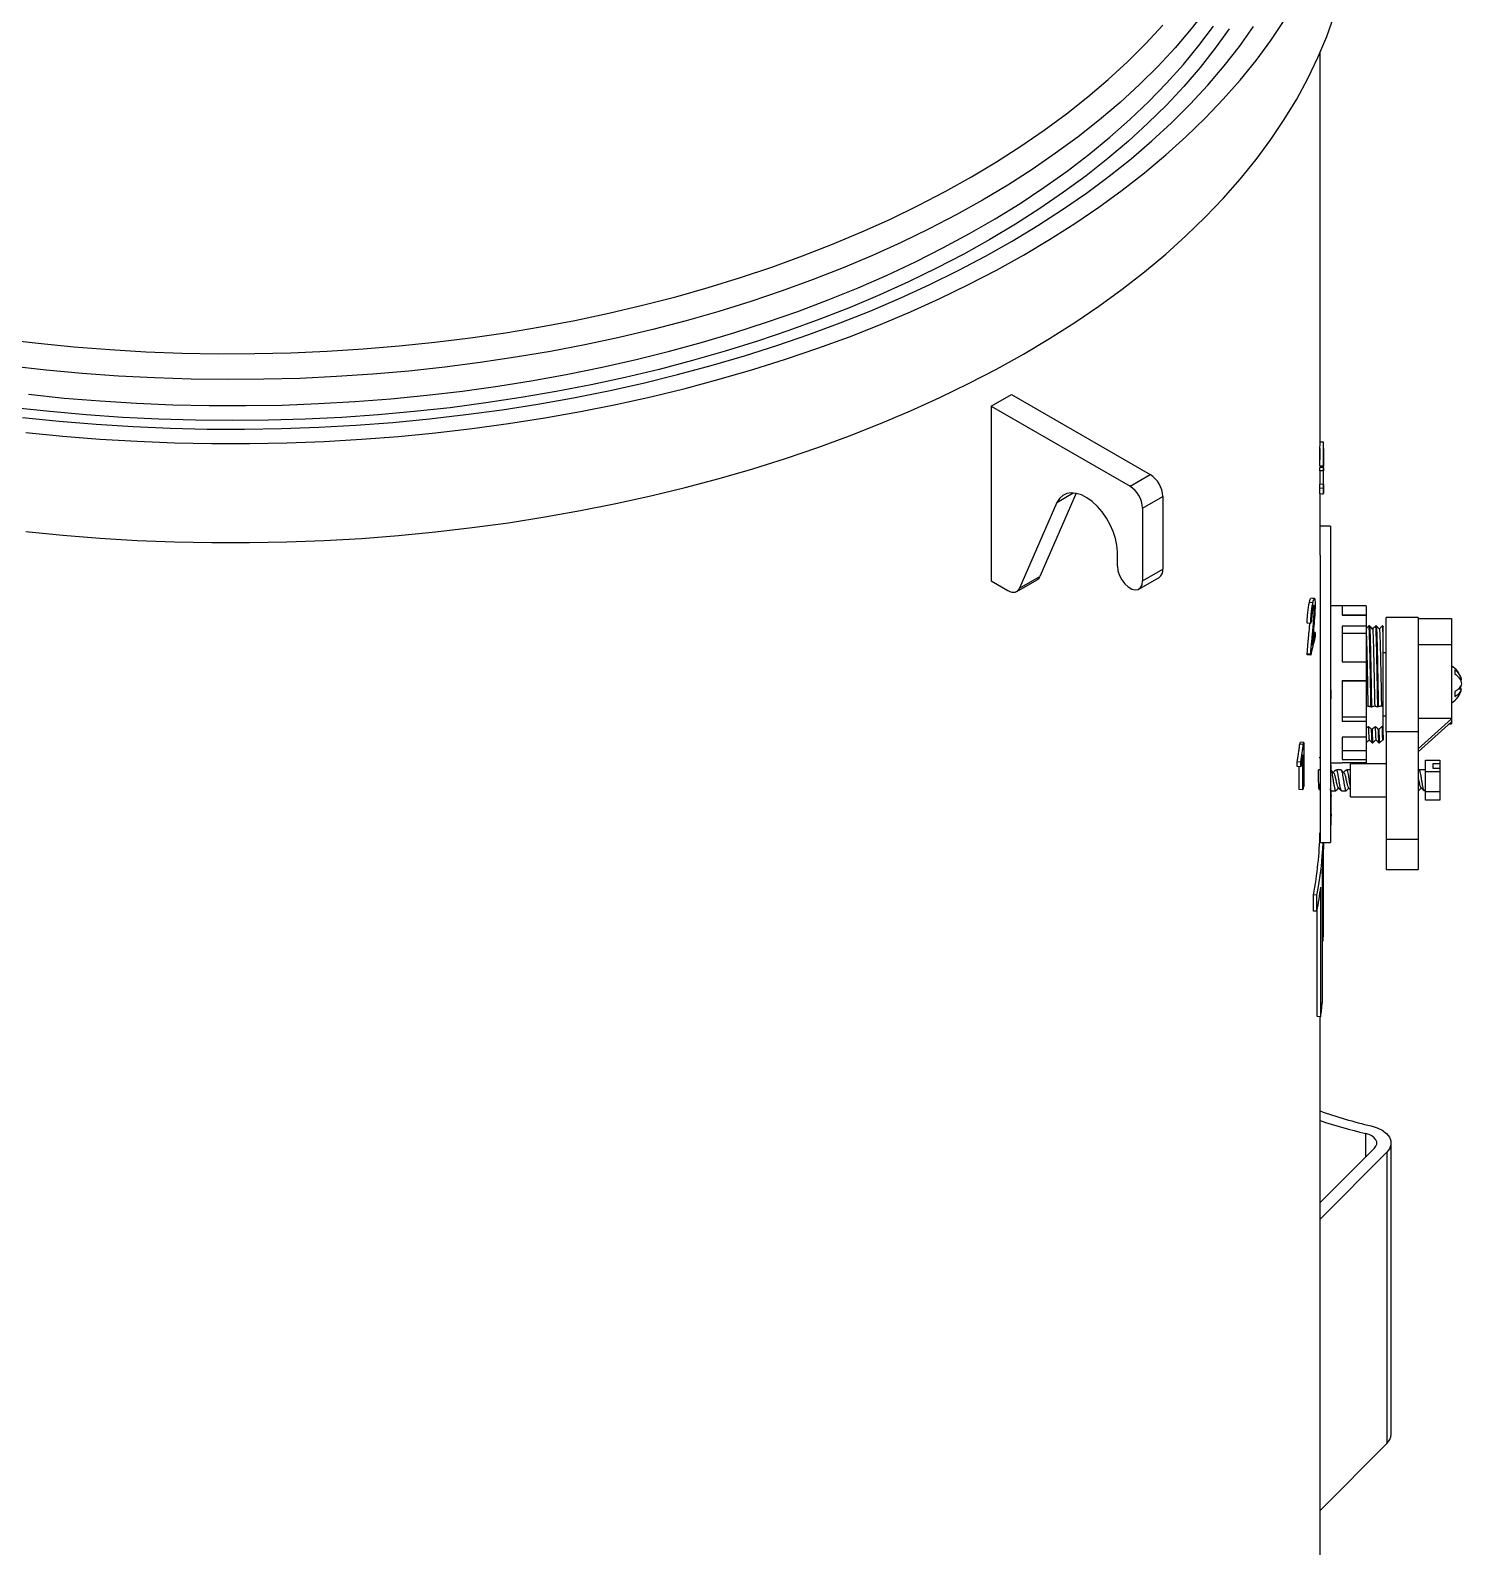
# Model space of a CAD drawing. Header units: millimetres. Extents: x 107291 to 113922, y -130611 to -125922.
# Drawn here: x 111775.5 to 112096.5, y -127871.6 to -127531.5 of the extents above; entities that cross this region are included whole.
import ezdxf

# ---------------------------------------------------------------- set-up
doc = ezdxf.new("R2010")
doc.units = ezdxf.units.MM
doc.header["$LTSCALE"] = 13
doc.layers.add('几何体', color=7, linetype='Continuous')

msp = doc.modelspace()

# ---------------------------------------------------------------- linework, layer by layer
at = {"layer": '几何体'}
for p, q in [((112064.74, -127624.12), (112064.74, -127536.59)), ((111991.01, -127615.79), (111995.54, -127613.18)), ((111995.54, -127613.18), (112026.65, -127631.14)), ((111991.01, -127615.79), (112022.13, -127633.75)), ((111991.01, -127615.79), (111991.01, -127654.98)), ((112064.74, -127627.87), (112064.74, -127625.28)), ((112065.54, -127625.28), (112065.54, -127624.12)), ((112065.5, -127629.28), (112064.7, -127629.27)), ((112064.73, -127630.27), (112064.73, -127629.52)), ((112065.53, -127629.53), (112064.73, -127629.52)), ((112065.53, -127630.27), (112064.73, -127630.27)), ((112064.74, -127632.64), (112064.74, -127630.27)), ((112065.52, -127628.72), (112065.5, -127629.28)), ((112065.53, -127630.27), (112065.53, -127629.53)), ((112065.54, -127629.64), (112065.54, -127627.87)), ((112022.13, -127633.75), (112026.65, -127631.14)), ((112064.69, -127634.22), (112064.72, -127633.32)), ((112065.52, -127633.33), (112064.72, -127633.32)), ((112065.49, -127634.23), (112065.52, -127633.33)), ((112065.54, -127633.88), (112065.54, -127632.64)), ((112005.74, -127637.37), (111997.38, -127656.61)), ((112010.02, -127635.33), (112001.91, -127654)), ((112005.74, -127637.37), (112009.41, -127635.25)), ((112024.96, -127638.65), (112029.48, -127636.04)), ((112029.48, -127636.04), (112029.48, -127652.37)), ((112065.49, -127634.23), (112064.69, -127634.22)), ((112064.74, -127649.23), (112064.74, -127635.42)), ((112024.96, -127638.65), (112024.96, -127654.98)), ((112067.06, -127642.73), (112064.74, -127642.73)), ((112067.06, -127642.73), (112067.06, -127698.66)), ((112019.3, -127651.71), (112019.3, -127648.45)), ((112064.74, -127649.23), (112064.74, -127698.66)), ((111997.38, -127656.61), (112001.91, -127654)), ((112024.13, -127656.81), (112028.65, -127654.2)), ((112024.96, -127654.98), (112029.48, -127652.37)), ((111991.01, -127654.98), (111994.76, -127657.14)), ((111996.76, -127657.34), (112001.28, -127654.73)), ((112063.15, -127659.91), (112062.35, -127659.84)), ((112069.7, -127660.59), (112067.06, -127660.59)), ((112069.7, -127660.59), (112069.7, -127662.68)), ((112075.06, -127660.61), (112069.7, -127660.61)), ((112075.06, -127660.61), (112075.06, -127662.67)), ((112062.63, -127664.5), (112061.84, -127664.43)), ((112062.83, -127663.91), (112062.63, -127664.5)), ((112075.06, -127662.67), (112069.7, -127662.67)), ((112069.7, -127662.68), (112075.06, -127662.68)), ((112075.06, -127662.67), (112075.06, -127662.68)), ((112075.06, -127662.68), (112075.06, -127665.14)), ((112086.77, -127663.19), (112079.57, -127663.19)), ((112079.57, -127688.81), (112079.57, -127663.19)), ((112086.77, -127663.19), (112086.77, -127688.81)), ((112086.77, -127663.41), (112094.21, -127663.41)), ((112094.21, -127663.41), (112094.21, -127669.31)), ((112063.66, -127666.57), (112063.24, -127666.54)), ((112063.66, -127666.57), (112063.66, -127667.61)), ((112075.06, -127665.14), (112069.7, -127665.14)), ((112069.7, -127665.14), (112069.7, -127673.11)), ((112069.7, -127666.68), (112075.06, -127666.68)), ((112075.06, -127665.14), (112075.06, -127666.68)), ((112075.06, -127666.68), (112075.06, -127673.11)), ((112075.82, -127665.07), (112075.71, -127665.07)), ((112077.34, -127665.07), (112077.23, -127665.07)), ((112078.86, -127665.07), (112078.75, -127665.07)), ((112078.86, -127665.08), (112078.9, -127665.28)), ((112078.9, -127667.61), (112078.9, -127665.28)), ((112061.88, -127671.6), (112061.88, -127671.37)), ((112062.67, -127671.44), (112061.88, -127671.37)), ((112079.57, -127671.11), (112078.9, -127671.11)), ((112094.21, -127669.31), (112086.77, -127669.31)), ((112094.21, -127669.31), (112094.21, -127685.87)), ((112062.67, -127671.67), (112061.88, -127671.6)), ((112062.67, -127671.67), (112062.67, -127671.44)), ((112069.7, -127673.11), (112075.06, -127673.11)), ((112075.06, -127673.11), (112075.06, -127677.31)), ((112067.22, -127677.42), (112067.06, -127677.42)), ((112067.06, -127677.63), (112067.22, -127677.63)), ((112069.7, -127677.31), (112075.06, -127677.31)), ((112069.7, -127677.31), (112069.7, -127686.52)), ((112069.7, -127677.41), (112075.06, -127677.41)), ((112075.06, -127677.31), (112075.06, -127677.41)), ((112075.06, -127677.41), (112075.06, -127685.53)), ((112095.01, -127674.97), (112095.01, -127675.84)), ((112096.14, -127677.18), (112096.51, -127677.18)), ((112067.06, -127679.29), (112067.22, -127679.29)), ((112067.06, -127679.38), (112067.22, -127679.38)), ((112067.06, -127681.4), (112067.22, -127681.4)), ((112067.22, -127681.4), (112067.22, -127679.38)), ((112095.01, -127679.75), (112095.01, -127680.89)), ((112095.72, -127679.2), (112096.51, -127679.2)), ((112096.14, -127679.2), (112096.51, -127678.32)), ((112076.29, -127683.23), (112076.18, -127683.23)), ((112077.81, -127683.23), (112077.7, -127683.23)), ((112078.9, -127687.88), (112078.9, -127683.07)), ((112075.06, -127685.53), (112069.7, -127685.53)), ((112075.06, -127686.52), (112069.7, -127686.52)), ((112075.06, -127685.53), (112075.06, -127686.52)), ((112075.06, -127686.52), (112075.06, -127689.99)), ((112076.3, -127688.24), (112076.41, -127688.24)), ((112077.82, -127688.24), (112077.93, -127688.24)), ((112078.9, -127685.27), (112079.57, -127685.27)), ((112094.21, -127685.87), (112086.77, -127685.87)), ((112094.21, -127685.9), (112086.77, -127692.65)), ((112086.77, -127693.32), (112094.21, -127686.58)), ((112093.67, -127687.07), (112094.21, -127687.07)), ((112094.21, -127685.9), (112094.21, -127685.87)), ((112094.21, -127685.9), (112094.21, -127686.58)), ((112094.21, -127686.54), (112094.21, -127687.07)), ((112060.98, -127691.69), (112060.2, -127691.6)), ((112061.15, -127691.21), (112060.36, -127691.12)), ((112061.15, -127691.21), (112061.15, -127701.06)), ((112069.68, -127690.6), (112069.73, -127690.65)), ((112069.68, -127690.61), (112069.69, -127690.6)), ((112075.06, -127689.99), (112069.7, -127689.99)), ((112069.7, -127689.99), (112069.7, -127695.04)), ((112075.06, -127689.99), (112075.06, -127693.05)), ((112076.47, -127691.31), (112076.58, -127691.31)), ((112077.99, -127691.31), (112078.1, -127691.31)), ((112078.1, -127691.31), (112078.81, -127690.6)), ((112086.77, -127688.81), (112079.57, -127688.81)), ((112079.57, -127688.81), (112079.57, -127712.9)), ((112086.77, -127688.81), (112086.77, -127712.9)), ((112060.88, -127693.95), (112060.41, -127696.7)), ((112060.88, -127701.86), (112060.88, -127693.95)), ((112064.56, -127694.59), (112064.74, -127694.59)), ((112067.22, -127693.25), (112067.06, -127693.25)), ((112067.22, -127695.05), (112067.06, -127695.05)), ((112069.7, -127693.05), (112075.06, -127693.05)), ((112069.7, -127695.04), (112075.06, -127695.04)), ((112075.06, -127693.05), (112075.06, -127695.04)), ((112075.06, -127695.04), (112075.06, -127695.77)), ((112088.43, -127695.18), (112091.63, -127695.18)), ((112088.43, -127697.79), (112088.43, -127695.18)), ((112091.63, -127695.18), (112091.63, -127696.02)), ((112059.63, -127696.61), (112059.63, -127695.52)), ((112060.41, -127695.61), (112059.63, -127695.52)), ((112060.41, -127696.7), (112059.63, -127696.61)), ((112060.09, -127701.77), (112060.09, -127696.66)), ((112060.41, -127696.7), (112060.41, -127695.61)), ((112064.74, -127697.32), (112064.43, -127697.32)), ((112064.43, -127700.14), (112064.43, -127697.32)), ((112067.06, -127695.79), (112069.7, -127695.79)), ((112067.06, -127696.3), (112067.22, -127696.3)), ((112067.22, -127696.31), (112067.06, -127696.31)), ((112067.06, -127696.82), (112067.22, -127696.82)), ((112067.06, -127697.3), (112067.22, -127697.3)), ((112067.1, -127697.32), (112067.06, -127697.32)), ((112067.22, -127696.31), (112067.22, -127696.3)), ((112067.22, -127696.82), (112067.22, -127696.31)), ((112067.22, -127697.3), (112067.22, -127696.82)), ((112067.22, -127697.42), (112067.22, -127697.3)), ((112069.42, -127697.32), (112068.42, -127697.32)), ((112075.06, -127695.77), (112069.7, -127695.77)), ((112069.7, -127695.77), (112069.7, -127695.79)), ((112071.57, -127697.32), (112070.74, -127697.32)), ((112079.57, -127696), (112071.57, -127696)), ((112071.57, -127703.37), (112071.57, -127696)), ((112086.92, -127697.35), (112086.77, -127697.49)), ((112088.43, -127697.32), (112086.98, -127697.32)), ((112088.43, -127702.3), (112088.43, -127697.79)), ((112091.63, -127697.79), (112088.43, -127697.79)), ((112090.03, -127696.02), (112090.03, -127696.94)), ((112091.63, -127696.02), (112090.03, -127696.02)), ((112090.03, -127696.94), (112091.63, -127696.94)), ((112091.63, -127696.02), (112091.63, -127696.94)), ((112091.63, -127696.94), (112091.63, -127697.79)), ((112091.63, -127697.79), (112091.63, -127702.3)), ((112060.88, -127701.86), (112060.09, -127701.77)), ((112064.74, -127698.66), (112064.74, -127713.65)), ((112067.06, -127698.66), (112067.06, -127713.65)), ((112067.06, -127701.89), (112067.21, -127702.02)), ((112067.06, -127702.03), (112067.22, -127702.03)), ((112067.06, -127702.46), (112067.22, -127702.46)), ((112067.06, -127702.54), (112067.22, -127702.54)), ((112067.22, -127703.04), (112067.06, -127703.04)), ((112067.06, -127703.05), (112067.22, -127703.05)), ((112067.06, -127703.28), (112067.22, -127703.28)), ((112067.06, -127703.66), (112067.22, -127703.66)), ((112067.22, -127704.08), (112067.06, -127704.08)), ((112067.22, -127702.46), (112067.22, -127702.03)), ((112067.22, -127702.54), (112067.22, -127702.46)), ((112067.22, -127702.97), (112067.22, -127702.54)), ((112067.22, -127703.66), (112067.22, -127703.28)), ((112067.22, -127704.08), (112067.22, -127703.66)), ((112067.22, -127706.4), (112067.22, -127704.08)), ((112067.26, -127702.04), (112068.26, -127702.04)), ((112069.58, -127702.04), (112070.58, -127702.04)), ((112071.57, -127703.37), (112079.57, -127703.37)), ((112086.77, -127702.04), (112086.82, -127702.04)), ((112088.14, -127702.04), (112088.43, -127702.04)), ((112091.63, -127702.3), (112088.43, -127702.3)), ((112088.43, -127704.19), (112088.43, -127702.3)), ((112091.63, -127704.19), (112088.43, -127704.19)), ((112091.63, -127702.3), (112091.63, -127704.19)), ((112067.06, -127706.4), (112067.22, -127706.4)), ((112067.06, -127706.79), (112067.22, -127706.79)), ((112067.22, -127707.29), (112067.06, -127707.29)), ((112067.06, -127707.31), (112067.22, -127707.31)), ((112067.06, -127707.55), (112067.22, -127707.55)), ((112067.06, -127707.74), (112067.22, -127707.74)), ((112067.22, -127706.79), (112067.22, -127706.4)), ((112067.22, -127707.22), (112067.22, -127706.79)), ((112067.22, -127707.55), (112067.22, -127707.74)), ((112067.22, -127709.04), (112067.22, -127707.74)), ((112064.74, -127711.51), (112064.73, -127711.51)), ((112067.06, -127709.04), (112067.22, -127709.04)), ((112067.22, -127709.74), (112067.06, -127709.74)), ((112067.22, -127709.74), (112067.22, -127709.04)), ((112064.74, -127713.65), (112067.06, -127713.65)), ((112065.53, -127713.65), (112065.53, -127715.15)), ((112079.57, -127712.9), (112086.77, -127712.9)), ((112079.57, -127712.9), (112079.57, -127719.71)), ((112086.77, -127712.9), (112086.77, -127719.71)), ((112065.24, -127720.56), (112065.24, -127749.6)), ((112079.57, -127719.71), (112086.77, -127719.71)), ((112063.26, -127729.02), (112063.26, -127725.39)), ((112064.06, -127725.44), (112063.26, -127725.39)), ((112064.06, -127729.07), (112064.06, -127725.44)), ((112064.91, -127752.71), (112064.91, -127723.68)), ((112065.53, -127725.78), (112065.24, -127725.79)), ((112064.06, -127729.07), (112063.26, -127729.02)), ((112064.11, -127752.67), (112064.11, -127728.78)), ((112065.24, -127735.86), (112065.37, -127735.86)), ((112064.91, -127752.71), (112064.11, -127752.67)), ((112064.74, -128084.83), (112064.74, -127752.7)), ((112074.98, -127778.9), (112074.98, -127784.16)), ((112064.74, -127794.39), (112076.94, -127782.2)), ((112079.71, -127783.12), (112064.74, -127798.09)), ((112079.71, -127783.12), (112079.71, -127848.44)), ((112080.68, -127846.37), (112080.68, -127781.04)), ((112079.71, -127848.44), (112064.74, -127863.41))]:
    msp.add_line(p, q, dxfattribs=at)
at = {"layer": '几何体', "flags": 128}
for points in [[(112058.55, -127477.92), (112058.25, -127481.29), (112057.58, -127485.99), (112056.64, -127490.67), (112055.42, -127495.34), (112053.92, -127499.97), (112052.14, -127504.58), (112050.1, -127509.15), (112047.78, -127513.67), (112045.19, -127518.14), (112042.34, -127522.56), (112039.23, -127526.93), (112035.86, -127531.22), (112032.24, -127535.45), (112028.37, -127539.61), (112024.26, -127543.68), (112019.9, -127547.67), (112015.31, -127551.58), (112010.49, -127555.38), (112005.45, -127559.1), (112000.18, -127562.7), (111994.71, -127566.21), (111989.03, -127569.6)], [(111774.52, -127643.94), (111782.8, -127644.75), (111791.12, -127645.4), (111799.47, -127645.89), (111807.85, -127646.22), (111816.24, -127646.39), (111824.63, -127646.39), (111833.03, -127646.24), (111841.4, -127645.92), (111849.76, -127645.44), (111858.08, -127644.8), (111866.36, -127644), (111874.59, -127643.04), (111882.76, -127641.93), (111890.86, -127640.65), (111898.88, -127639.23), (111906.82, -127637.64), (111914.66, -127635.91), (111922.39, -127634.03), (111930.01, -127631.99), (111937.52, -127629.82), (111944.89, -127627.5), (111952.12, -127625.04), (111959.2, -127622.44), (111966.14, -127619.7), (111972.91, -127616.84), (111979.51, -127613.84), (111985.93, -127610.72), (111992.17, -127607.48), (111998.22, -127604.12), (112004.07, -127600.64), (112009.72, -127597.05), (112015.15, -127593.36), (112020.37, -127589.57), (112025.37, -127585.67), (112030.14, -127581.68), (112034.68, -127577.61), (112038.98, -127573.44), (112043.03, -127569.2), (112046.84, -127564.88), (112050.4, -127560.49), (112053.7, -127556.03), (112056.74, -127551.52), (112059.52, -127546.94), (112062.03, -127542.32), (112064.28, -127537.65), (112066.25, -127532.94), (112067.95, -127528.19)], [(112044.38, -127531.17), (112041.24, -127535.55), (112037.84, -127539.86), (112034.19, -127544.11), (112030.29, -127548.28), (112026.15, -127552.37), (112021.76, -127556.37), (112017.14, -127560.29), (112012.29, -127564.12), (112007.22, -127567.84), (112001.94, -127571.47), (111996.44, -127574.98), (111990.73, -127578.39), (111984.83, -127581.68), (111978.73, -127584.86), (111972.46, -127587.91), (111966, -127590.84), (111959.38, -127593.64), (111952.59, -127596.3), (111945.65, -127598.84), (111938.57, -127601.23), (111931.34, -127603.48), (111923.99, -127605.59), (111916.52, -127607.55), (111908.93, -127609.36), (111901.25, -127611.03), (111893.47, -127612.54), (111885.6, -127613.89), (111877.66, -127615.09), (111869.65, -127616.14), (111861.59, -127617.02), (111853.48, -127617.75), (111845.33, -127618.31), (111837.15, -127618.72), (111828.95, -127618.96), (111820.74, -127619.04), (111812.54, -127618.96), (111804.34, -127618.72), (111796.16, -127618.31), (111788.01, -127617.75), (111779.9, -127617.02), (111771.83, -127616.14)], [(111773.78, -127618.35), (111782, -127619.19), (111790.25, -127619.87), (111798.55, -127620.39), (111806.86, -127620.74), (111815.2, -127620.93), (111823.54, -127620.96), (111831.87, -127620.82), (111840.2, -127620.52), (111848.5, -127620.06), (111856.77, -127619.43), (111865, -127618.65), (111873.17, -127617.7), (111881.29, -127616.6), (111889.34, -127615.33), (111897.31, -127613.91), (111905.19, -127612.34), (111912.97, -127610.61), (111920.65, -127608.73), (111928.21, -127606.7), (111935.65, -127604.52), (111942.96, -127602.2), (111950.13, -127599.74), (111957.14, -127597.14), (111964.01, -127594.4), (111970.7, -127591.53), (111977.23, -127588.53), (111983.57, -127585.4), (111989.73, -127582.16), (111995.69, -127578.79), (112001.45, -127575.31), (112007.01, -127571.72), (112012.35, -127568.02), (112017.47, -127564.22), (112022.36, -127560.32), (112027.02, -127556.33), (112031.45, -127552.25), (112035.63, -127548.08), (112039.57, -127543.84), (112043.25, -127539.52), (112046.68, -127535.13), (112049.85, -127530.68)], [(111774.52, -127621.73), (111782.8, -127622.54), (111791.12, -127623.19), (111799.47, -127623.68), (111807.85, -127624.01), (111816.24, -127624.18), (111824.63, -127624.18), (111833.03, -127624.03), (111841.4, -127623.71), (111849.76, -127623.23), (111858.08, -127622.59), (111866.36, -127621.79), (111874.59, -127620.83), (111882.76, -127619.72), (111890.86, -127618.44), (111898.88, -127617.02), (111906.82, -127615.43), (111914.66, -127613.7), (111922.39, -127611.82), (111930.01, -127609.78), (111937.52, -127607.61), (111944.89, -127605.29), (111952.12, -127602.83), (111959.2, -127600.23), (111966.14, -127597.49), (111972.91, -127594.63), (111979.51, -127591.63), (111985.93, -127588.51), (111992.17, -127585.27), (111998.22, -127581.91), (112004.07, -127578.43), (112009.72, -127574.84), (112015.15, -127571.15), (112020.37, -127567.36), (112025.37, -127563.46), (112030.14, -127559.47), (112034.68, -127555.4), (112038.98, -127551.23), (112043.03, -127546.99), (112046.84, -127542.67), (112050.4, -127538.28), (112053.7, -127533.82), (112056.74, -127529.31)], [(111775.06, -127613.14), (111783.11, -127613.97), (111791.2, -127614.63), (111799.32, -127615.14), (111807.47, -127615.48), (111815.64, -127615.66), (111823.81, -127615.68), (111831.97, -127615.54), (111840.13, -127615.24), (111848.26, -127614.77), (111856.36, -127614.15), (111864.42, -127613.36), (111872.42, -127612.42), (111880.37, -127611.31), (111888.24, -127610.05), (111896.04, -127608.64), (111903.74, -127607.07), (111911.35, -127605.35), (111918.85, -127603.48), (111926.24, -127601.46), (111933.5, -127599.3), (111940.63, -127596.99), (111947.61, -127594.55), (111954.45, -127591.96), (111961.13, -127589.25), (111967.65, -127586.4), (111973.99, -127583.42), (111980.15, -127580.32), (111986.12, -127577.11), (111991.9, -127573.77), (111997.47, -127570.32), (112002.84, -127566.77), (112008, -127563.1), (112012.93, -127559.34), (112017.63, -127555.49), (112022.11, -127551.54), (112026.34, -127547.51), (112030.34, -127543.39), (112034.09, -127539.2), (112037.58, -127534.94), (112040.82, -127530.61)], [(111986.56, -127564.39), (111992.21, -127561.01), (111997.66, -127557.52), (112002.89, -127553.93), (112007.91, -127550.22), (112012.7, -127546.43), (112017.26, -127542.53), (112021.58, -127538.55), (112025.66, -127534.48), (112029.49, -127530.34)], [(111769.27, -127600.74), (111777.24, -127601.69), (111785.27, -127602.49), (111793.33, -127603.12), (111801.43, -127603.58), (111809.55, -127603.89), (111817.69, -127604.03), (111825.83, -127604.01), (111833.96, -127603.83), (111842.08, -127603.48), (111850.17, -127602.97), (111858.23, -127602.3), (111866.24, -127601.47), (111874.2, -127600.48), (111882.09, -127599.33), (111889.91, -127598.02), (111897.64, -127596.56), (111905.28, -127594.94), (111912.82, -127593.17), (111920.25, -127591.25), (111927.56, -127589.18), (111934.74, -127586.97), (111941.79, -127584.61), (111948.68, -127582.12), (111955.43, -127579.49), (111962.01, -127576.72), (111968.42, -127573.83), (111974.65, -127570.8), (111980.7, -127567.66), (111986.56, -127564.39), (111986.56, -127564.39)], [(111989.03, -127569.6), (111983.16, -127572.88), (111977.09, -127576.04), (111970.84, -127579.07), (111964.41, -127581.99), (111957.81, -127584.77), (111951.05, -127587.42), (111944.14, -127589.93), (111937.08, -127592.31), (111929.88, -127594.54), (111922.56, -127596.63), (111915.11, -127598.58), (111907.56, -127600.37), (111899.9, -127602.02), (111892.15, -127603.51), (111884.31, -127604.85), (111876.4, -127606.03), (111868.43, -127607.06), (111860.39, -127607.92), (111852.31, -127608.63), (111844.2, -127609.17), (111836.05, -127609.56), (111827.89, -127609.78), (111819.72, -127609.84), (111811.55, -127609.74), (111803.39, -127609.48), (111795.26, -127609.05), (111787.15, -127608.47), (111779.08, -127607.72), (111771.06, -127606.81)], [(112065.54, -127623.86), (112065.14, -127623.86), (112064.74, -127623.87)], [(112019.3, -127648.45), (112019.2, -127647), (112018.89, -127645.48), (112018.39, -127643.92), (112017.71, -127642.38), (112016.87, -127640.89), (112015.9, -127639.51), (112014.82, -127638.27), (112013.67, -127637.2), (112012.47, -127636.34), (112011.26, -127635.72), (112010.09, -127635.35), (112008.97, -127635.24), (112007.95, -127635.39), (112007.06, -127635.81), (112006.31, -127636.47), (112005.74, -127637.37)], [(112064.72, -127635.42), (112065.12, -127635.43), (112065.52, -127635.43)], [(112019.3, -127651.71), (112019.41, -127652.7), (112019.75, -127653.74), (112020.27, -127654.75), (112020.95, -127655.64), (112021.72, -127656.35), (112022.53, -127656.81), (112023.3, -127657), (112023.98, -127656.88), (112024.51, -127656.49), (112024.84, -127655.83), (112024.96, -127654.98)], [(111994.76, -127657.14), (111995.18, -127657.35), (111995.59, -127657.48), (111995.98, -127657.53), (111996.34, -127657.5), (111996.67, -127657.39), (111996.96, -127657.2), (111997.2, -127656.94), (111997.38, -127656.61)], [(112063.48, -127658.95), (112063.08, -127658.92), (112062.69, -127658.89)], [(112076.94, -127782.2), (112077.29, -127781.75), (112077.46, -127781.27), (112077.45, -127780.77), (112077.26, -127780.29), (112076.9, -127779.85), (112076.38, -127779.46), (112075.73, -127779.14), (112074.98, -127778.9)], [(112076.19, -127777.19), (112077.54, -127777.61), (112078.71, -127778.19), (112079.64, -127778.89), (112080.29, -127779.69), (112080.63, -127780.56), (112080.64, -127781.44), (112080.33, -127782.31), (112079.71, -127783.12)]]:
    msp.add_lwpolyline(points, dxfattribs=at)
at = {"layer": '几何体'}
for centre, radius, start, end in [((112018.81, -127638.93), 6.15, 2.6055, 57.3945), ((112023.34, -127636.32), 6.15, 2.6055, 57.3945), ((112000.51, -127653.43), 1.51, 300.9575, 338.1001), ((112027.51, -127652.58), 1.98, 305.1121, 6.2001), ((111979.29, -127649.35), 86.32, 345.0145, 347.7912), ((111979.57, -127648.38), 86.03, 345.81, 347.7938), ((112091.81, -127678.19), 4.8, 14.5269, 60), ((112091.81, -127678.19), 4.8, 300, 348.1597), ((111974.66, -127662.6), 90.32, 341.2724, 341.5918), ((111975.17, -127662.59), 90.61, 341.2724, 341.5918), ((111975.06, -127672.41), 90.72, 341.0597, 341.5916), ((111982.41, -127709.84), 82.33, 349.1129, 358.8355), ((111982.81, -127709.82), 82.73, 349.1165, 357.3484), ((111983.71, -127713.52), 81.83, 355.0592, 358.8577), ((111981.92, -127713.31), 83.63, 349.1397, 352.8834), ((111983.05, -127742.49), 82.5, 352.8881, 355.0603), ((112100.32, -127673.67), 106.3, 250.4458, 256.8778), ((112100.35, -127670.21), 111.61, 251.3964, 256.8636), ((112077.78, -127846.28), 2.9, 311.8448, 358.3583)]:
    msp.add_arc(centre, radius, start, end, dxfattribs=at)
for points, knots in [([(112064.7, -127629.27), (112064.7, -127628.52), (112064.71, -127627.51), (112064.72, -127626.23), (112064.73, -127625.51), (112064.74, -127624.89), (112064.74, -127624.4), (112064.74, -127624.2), (112064.74, -127624.12)], [0, 0, 0, 0, 0.364099, 0.492254, 0.616283, 0.751951, 0.898183, 1, 1, 1, 1]), ([(112065.5, -127629.28), (112065.5, -127628.72), (112065.51, -127627.89), (112065.52, -127626.74), (112065.53, -127625.91), (112065.54, -127625.21), (112065.54, -127624.64), (112065.54, -127624.19), (112065.54, -127623.9), (112065.54, -127623.89), (112065.54, -127623.89)], [0, 0, 0, 0, 0.228259, 0.34271, 0.457112, 0.571599, 0.686269, 0.80166, 0.915472, 1, 1, 1, 1]), ([(112065.53, -127629.53), (112065.54, -127629.23), (112065.54, -127628.79), (112065.54, -127628.03), (112065.54, -127627.39), (112065.54, -127626.74), (112065.54, -127626.15), (112065.54, -127625.65), (112065.54, -127625.31), (112065.54, -127625.25), (112065.54, -127625.38), (112065.54, -127625.71), (112065.54, -127626.2), (112065.53, -127626.8), (112065.52, -127627.67), (112065.52, -127628.3), (112065.52, -127628.72)], [0, 0, 0, 0, 0.125009, 0.187598, 0.250132, 0.312601, 0.375027, 0.437451, 0.499906, 0.562439, 0.625032, 0.687656, 0.750273, 0.812843, 0.875356, 1, 1, 1, 1]), ([(112065.52, -127633.33), (112065.52, -127633.57), (112065.52, -127633.94), (112065.53, -127634.09), (112065.54, -127633.98), (112065.54, -127633.63), (112065.54, -127633.15), (112065.54, -127632.51), (112065.54, -127631.81), (112065.54, -127631.12), (112065.54, -127630.52), (112065.54, -127630), (112065.54, -127629.81), (112065.54, -127629.72)], [0, 0, 0, 0, 0.166132, 0.249628, 0.333135, 0.416757, 0.500314, 0.583728, 0.667186, 0.750524, 0.833856, 0.917219, 1, 1, 1, 1]), ([(112065.54, -127629.64), (112065.54, -127629.67), (112065.54, -127629.76), (112065.54, -127630.07), (112065.53, -127630.27)], [0, 0, 0, 0, 0.33159, 1, 1, 1, 1]), ([(112064.74, -127633.32), (112064.74, -127633.26), (112064.74, -127633.08), (112064.74, -127632.81), (112064.74, -127632.64)], [0, 0, 0, 0, 0.348269, 1, 1, 1, 1]), ([(112065.54, -127633.88), (112065.54, -127633.91), (112065.54, -127634.2), (112065.54, -127634.63), (112065.54, -127635.13), (112065.53, -127635.29), (112065.53, -127635.37)], [0, 0, 0, 0, 0.031575, 0.354394, 0.677315, 1, 1, 1, 1]), ([(112064.72, -127635.41), (112064.72, -127635.42), (112064.72, -127635.46), (112064.71, -127635.32), (112064.7, -127634.93), (112064.7, -127634.47), (112064.69, -127634.22)], [0, 0, 0, 0, 0.024132, 0.321167, 0.625735, 1, 1, 1, 1]), ([(112065.52, -127635.41), (112065.52, -127635.41), (112065.51, -127635.45), (112065.5, -127635.2), (112065.5, -127634.62), (112065.49, -127634.23)], [0, 0, 0, 0, 0.087847, 0.393067, 1, 1, 1, 1]), ([(112061.84, -127664.43), (112061.86, -127664.02), (112061.91, -127663.2), (112062.02, -127661.94), (112062.18, -127660.72), (112062.3, -127660.13), (112062.35, -127659.84)], [0, 0, 0, 0, 0.250566, 0.500618, 0.750224, 1, 1, 1, 1]), ([(112062.35, -127659.84), (112062.42, -127659.58), (112062.53, -127659.1), (112062.64, -127658.84), (112062.68, -127658.91), (112062.69, -127658.91)], [0, 0, 0, 0, 0.511153, 0.936609, 1, 1, 1, 1]), ([(112062.63, -127664.5), (112062.65, -127664.09), (112062.7, -127663.27), (112062.81, -127662), (112062.97, -127660.78), (112063.09, -127660.2), (112063.15, -127659.91)], [0, 0, 0, 0, 0.250258, 0.500157, 0.749885, 1, 1, 1, 1]), ([(112062.67, -127671.44), (112062.68, -127671.29), (112062.68, -127670.97), (112062.73, -127670.18), (112062.85, -127669.09), (112062.99, -127667.74), (112063.12, -127666.28), (112063.25, -127664.74), (112063.35, -127663.48), (112063.4, -127662.61), (112063.43, -127662.09), (112063.45, -127661.6), (112063.45, -127661.14), (112063.44, -127660.76), (112063.41, -127660.51), (112063.36, -127660.41), (112063.3, -127660.44), (112063.23, -127660.63), (112063.13, -127661.08), (112063.01, -127661.82), (112062.91, -127662.69), (112062.86, -127663.39), (112062.84, -127663.74), (112062.83, -127663.91)], [0, 0, 0, 0, 0.03127, 0.062496, 0.143832, 0.225725, 0.306543, 0.406087, 0.50003, 0.531291, 0.562553, 0.596014, 0.625046, 0.656688, 0.687552, 0.718842, 0.750159, 0.781498, 0.812842, 0.875192, 0.937472, 0.968742, 1, 1, 1, 1]), ([(112063.15, -127659.91), (112063.17, -127659.81), (112063.21, -127659.62), (112063.3, -127659.27), (112063.4, -127658.99), (112063.51, -127658.9), (112063.58, -127659.14), (112063.63, -127659.62), (112063.64, -127660.34), (112063.63, -127661.03), (112063.61, -127661.62), (112063.55, -127662.71), (112063.42, -127664.53), (112063.21, -127666.99), (112063.05, -127668.65), (112062.98, -127669.47)], [0, 0, 0, 0, 0.031354, 0.06271, 0.125252, 0.18781, 0.25017, 0.312517, 0.374912, 0.437286, 0.468546, 0.499805, 0.662975, 0.833151, 1, 1, 1, 1]), ([(112061.88, -127671.37), (112061.89, -127671.25), (112061.89, -127671.05), (112061.91, -127670.66), (112061.96, -127669.92), (112062.09, -127668.78), (112062.24, -127667.18), (112062.37, -127665.73), (112062.45, -127664.78), (112062.47, -127664.48)], [0, 0, 0, 0, 0.058432, 0.097296, 0.178367, 0.376292, 0.592282, 0.873098, 1, 1, 1, 1]), ([(112075.71, -127665.07), (112075.59, -127665.19), (112075.37, -127665.4), (112075.16, -127665.62), (112075.06, -127665.71)], [0, 0, 0, 0, 0.5471855, 1, 1, 1, 1]), ([(112075.06, -127666.19), (112075.07, -127666.22), (112075.09, -127666.4), (112075.14, -127667.44), (112075.19, -127669.27), (112075.25, -127671.69), (112075.31, -127674.44), (112075.37, -127677.36), (112075.43, -127680.29), (112075.46, -127682.13), (112075.48, -127683.03)], [0, 0, 0, 0, 0.028419, 0.170815, 0.311421, 0.454058, 0.595337, 0.730129, 0.866043, 1, 1, 1, 1]), ([(112076.18, -127683.23), (112076.17, -127682.59), (112076.15, -127681.3), (112076.11, -127679.24), (112076.07, -127677.12), (112076.03, -127674.97), (112075.99, -127672.87), (112075.95, -127670.92), (112075.91, -127669.12), (112075.86, -127667.63), (112075.83, -127666.49), (112075.79, -127665.67), (112075.75, -127665.2), (112075.72, -127665), (112075.71, -127665.07), (112075.71, -127665.07)], [0, 0, 0, 0, 0.079194, 0.158388, 0.239604, 0.323745, 0.410326, 0.494466, 0.581045, 0.673861, 0.753055, 0.832249, 0.913465, 0.997606, 1, 1, 1, 1]), ([(112076.53, -127665.78), (112076.41, -127665.66), (112076.18, -127665.43), (112075.94, -127665.19), (112075.83, -127665.07)], [0, 0, 0, 0, 0.499999, 1, 1, 1, 1]), ([(112075.83, -127665.1), (112075.84, -127665.13), (112075.86, -127665.18), (112075.9, -127665.69), (112075.94, -127666.5), (112075.97, -127667.57), (112076.01, -127668.91), (112076.05, -127670.5), (112076.09, -127672.31), (112076.13, -127674.34), (112076.17, -127676.5), (112076.21, -127678.73), (112076.25, -127681.01), (112076.28, -127682.47), (112076.29, -127683.23)], [0, 0, 0, 0, 0.067321, 0.155541, 0.233533, 0.313379, 0.394073, 0.474766, 0.557521, 0.643255, 0.731475, 0.817208, 0.905428, 1, 1, 1, 1]), ([(112077.23, -127665.07), (112077.11, -127665.19), (112076.88, -127665.42), (112076.64, -127665.66), (112076.52, -127665.77)], [0, 0, 0, 0, 0.502024, 1, 1, 1, 1]), ([(112076.53, -127665.8), (112076.53, -127665.8), (112076.55, -127665.7), (112076.59, -127666.22), (112076.66, -127667.39), (112076.71, -127669.28), (112076.77, -127671.69), (112076.83, -127674.45), (112076.89, -127677.36), (112076.95, -127680.29), (112076.98, -127682.13), (112077, -127683.03)], [0, 0, 0, 0, 0.008692, 0.135007, 0.261782, 0.386963, 0.513952, 0.639731, 0.759736, 0.880739, 1, 1, 1, 1]), ([(112077.7, -127683.23), (112077.69, -127682.59), (112077.67, -127681.3), (112077.63, -127679.24), (112077.59, -127677.12), (112077.55, -127674.97), (112077.51, -127672.87), (112077.47, -127670.92), (112077.43, -127669.12), (112077.38, -127667.63), (112077.35, -127666.49), (112077.31, -127665.67), (112077.27, -127665.2), (112077.24, -127665), (112077.23, -127665.07), (112077.23, -127665.07)], [0, 0, 0, 0, 0.079194, 0.158388, 0.239604, 0.323745, 0.410326, 0.494466, 0.581045, 0.673861, 0.753055, 0.832249, 0.913465, 0.997606, 1, 1, 1, 1]), ([(112078.05, -127665.78), (112077.93, -127665.66), (112077.7, -127665.43), (112077.46, -127665.19), (112077.35, -127665.07)], [0, 0, 0, 0, 0.499999, 1, 1, 1, 1]), ([(112077.35, -127665.1), (112077.36, -127665.13), (112077.38, -127665.18), (112077.42, -127665.69), (112077.46, -127666.5), (112077.49, -127667.57), (112077.53, -127668.91), (112077.57, -127670.5), (112077.61, -127672.31), (112077.65, -127674.34), (112077.69, -127676.5), (112077.73, -127678.73), (112077.77, -127681.01), (112077.8, -127682.47), (112077.81, -127683.23)], [0, 0, 0, 0, 0.067321, 0.155541, 0.233533, 0.313379, 0.394073, 0.474766, 0.557521, 0.643255, 0.731475, 0.817208, 0.905428, 1, 1, 1, 1]), ([(112078.75, -127665.07), (112078.63, -127665.19), (112078.4, -127665.42), (112078.16, -127665.66), (112078.04, -127665.77)], [0, 0, 0, 0, 0.502024, 1, 1, 1, 1]), ([(112078.05, -127665.8), (112078.05, -127665.8), (112078.07, -127665.7), (112078.11, -127666.22), (112078.18, -127667.39), (112078.23, -127669.28), (112078.29, -127671.69), (112078.35, -127674.45), (112078.41, -127677.36), (112078.47, -127680.29), (112078.5, -127682.13), (112078.52, -127683.03)], [0, 0, 0, 0, 0.008692, 0.135007, 0.261782, 0.386963, 0.513952, 0.639731, 0.759736, 0.880739, 1, 1, 1, 1]), ([(112078.9, -127667.61), (112078.89, -127667.23), (112078.87, -127666.47), (112078.83, -127665.67), (112078.79, -127665.2), (112078.76, -127665), (112078.75, -127665.07), (112078.75, -127665.07)], [0, 0, 0, 0, 0.242823, 0.485645, 0.73467, 0.99266, 1, 1, 1, 1]), ([(112078.9, -127683.12), (112078.9, -127682.48), (112078.9, -127681.2), (112078.9, -127679.14), (112078.9, -127677.02), (112078.9, -127674.9), (112078.9, -127672.82), (112078.9, -127670.9), (112078.9, -127669.1), (112078.9, -127668.12), (112078.9, -127667.61)], [0, 0, 0, 0, 0.118885, 0.239334, 0.359784, 0.485593, 0.611411, 0.737691, 0.863971, 1, 1, 1, 1]), ([(112096.51, -127677.18), (112096.44, -127676.93), (112096.26, -127676.27), (112095.7, -127675.51), (112095.17, -127675.09), (112095.01, -127674.97)], [0, 0, 0, 0, 0.300614, 0.797006, 1, 1, 1, 1]), ([(112095.01, -127675.84), (112095.38, -127676.16), (112096.12, -127676.8), (112096.38, -127677.63), (112096.51, -127678.06)], [0, 0, 0, 0, 0.497268, 1, 1, 1, 1]), ([(112096.51, -127678.06), (112096.44, -127678.25), (112096.26, -127678.75), (112095.7, -127679.33), (112095.17, -127679.66), (112095.01, -127679.75)], [0, 0, 0, 0, 0.300614, 0.797006, 1, 1, 1, 1]), ([(112095.01, -127680.89), (112095.38, -127680.65), (112096.12, -127680.16), (112096.38, -127679.52), (112096.51, -127679.2)], [0, 0, 0, 0, 0.497268, 1, 1, 1, 1]), ([(112075.06, -127683.13), (112075.09, -127683.13), (112075.23, -127683.08), (112075.37, -127683.06), (112075.48, -127683.03)], [0, 0, 0, 0, 0.1753519, 1, 1, 1, 1]), ([(112075.48, -127683.03), (112075.54, -127683.05), (112075.66, -127683.07), (112075.89, -127683.13), (112076.07, -127683.19), (112076.18, -127683.23)], [0, 0, 0, 0, 0.255708, 0.511414, 1, 1, 1, 1]), ([(112076.29, -127683.23), (112076.36, -127683.21), (112076.48, -127683.16), (112076.71, -127683.09), (112076.89, -127683.06), (112077, -127683.03)], [0, 0, 0, 0, 0.255137, 0.510274, 1, 1, 1, 1]), ([(112077, -127683.03), (112077.06, -127683.05), (112077.18, -127683.07), (112077.41, -127683.13), (112077.59, -127683.19), (112077.7, -127683.23)], [0, 0, 0, 0, 0.255708, 0.511414, 1, 1, 1, 1]), ([(112078.52, -127683.03), (112078.46, -127683.05), (112078.34, -127683.07), (112078.11, -127683.13), (112077.93, -127683.19), (112077.81, -127683.23)], [0, 0, 0, 0, 0.255139, 0.510276, 1, 1, 1, 1]), ([(112078.52, -127683.03), (112078.58, -127683.05), (112078.71, -127683.07), (112078.84, -127683.1), (112078.9, -127683.12)], [0, 0, 0, 0, 0.499518, 1, 1, 1, 1]), ([(112075.59, -127687.64), (112075.54, -127687.7), (112075.42, -127687.8), (112075.24, -127687.96), (112075.12, -127688.05), (112075.06, -127688.1)], [0, 0, 0, 0, 0.337601, 0.6752, 1, 1, 1, 1]), ([(112075.59, -127687.64), (112075.61, -127688.21), (112075.65, -127689.36), (112075.71, -127690.38), (112075.74, -127690.52), (112075.76, -127690.59)], [0, 0, 0, 0, 0.3356147, 0.6761313, 1, 1, 1, 1]), ([(112076.3, -127688.24), (112076.24, -127688.19), (112076.12, -127688.09), (112075.88, -127687.9), (112075.71, -127687.75), (112075.59, -127687.64)], [0, 0, 0, 0, 0.255137, 0.510274, 1, 1, 1, 1]), ([(112076.47, -127691.3), (112076.45, -127691.26), (112076.43, -127691.18), (112076.39, -127690.58), (112076.34, -127689.66), (112076.32, -127688.72), (112076.3, -127688.24)], [0, 0, 0, 0, 0.239077, 0.48202, 0.732008, 1, 1, 1, 1]), ([(112076.41, -127688.24), (112076.47, -127688.19), (112076.59, -127688.09), (112076.83, -127687.9), (112077, -127687.75), (112077.11, -127687.64)], [0, 0, 0, 0, 0.255705, 0.51141, 1, 1, 1, 1]), ([(112076.41, -127688.24), (112076.42, -127688.65), (112076.45, -127689.48), (112076.49, -127690.4), (112076.53, -127691.03), (112076.56, -127691.32), (112076.58, -127691.28), (112076.58, -127691.27)], [0, 0, 0, 0, 0.224058, 0.448115, 0.677895, 0.915947, 1, 1, 1, 1]), ([(112077.11, -127687.64), (112077.13, -127688.21), (112077.17, -127689.36), (112077.23, -127690.38), (112077.26, -127690.52), (112077.28, -127690.59)], [0, 0, 0, 0, 0.335615, 0.676131, 1, 1, 1, 1]), ([(112077.82, -127688.24), (112077.76, -127688.19), (112077.64, -127688.09), (112077.4, -127687.9), (112077.23, -127687.75), (112077.11, -127687.64)], [0, 0, 0, 0, 0.255137, 0.510274, 1, 1, 1, 1]), ([(112077.99, -127691.3), (112077.97, -127691.26), (112077.95, -127691.18), (112077.91, -127690.58), (112077.86, -127689.66), (112077.84, -127688.72), (112077.82, -127688.24)], [0, 0, 0, 0, 0.239077, 0.48202, 0.732008, 1, 1, 1, 1]), ([(112077.93, -127688.24), (112077.99, -127688.19), (112078.11, -127688.09), (112078.35, -127687.9), (112078.52, -127687.75), (112078.63, -127687.64)], [0, 0, 0, 0, 0.255705, 0.51141, 1, 1, 1, 1]), ([(112077.93, -127688.24), (112077.94, -127688.65), (112077.97, -127689.48), (112078.01, -127690.4), (112078.05, -127691.03), (112078.08, -127691.32), (112078.1, -127691.28), (112078.1, -127691.27)], [0, 0, 0, 0, 0.224058, 0.448115, 0.677895, 0.915947, 1, 1, 1, 1]), ([(112078.63, -127687.64), (112078.65, -127688.16), (112078.68, -127689.19), (112078.73, -127690.14), (112078.78, -127690.63), (112078.8, -127690.54), (112078.81, -127690.52)], [0, 0, 0, 0, 0.286194, 0.576569, 0.866426, 1, 1, 1, 1]), ([(112078.63, -127687.64), (112078.66, -127687.66), (112078.7, -127687.7), (112078.79, -127687.78), (112078.86, -127687.84), (112078.9, -127687.88)], [0, 0, 0, 0, 0.255233, 0.510466, 1, 1, 1, 1]), ([(112078.9, -127689.61), (112078.9, -127689.71), (112078.9, -127690.22), (112078.9, -127690.64), (112078.9, -127690.74), (112078.9, -127690.55), (112078.9, -127689.99), (112078.9, -127689.13), (112078.9, -127688.3), (112078.9, -127687.88)], [0, 0, 0, 0, 0.056356, 0.283491, 0.39637, 0.547327, 0.698282, 0.847053, 1, 1, 1, 1]), ([(112059.63, -127695.52), (112059.69, -127695.2), (112059.8, -127694.57), (112059.95, -127693.6), (112060.08, -127692.6), (112060.16, -127691.93), (112060.2, -127691.6)], [0, 0, 0, 0, 0.2499919, 0.499996, 0.7500091, 1, 1, 1, 1]), ([(112060.41, -127695.61), (112060.47, -127695.3), (112060.58, -127694.67), (112060.73, -127693.69), (112060.87, -127692.69), (112060.95, -127692.02), (112060.98, -127691.69)], [0, 0, 0, 0, 0.2501, 0.500145, 0.750123, 1, 1, 1, 1]), ([(112075.06, -127691.31), (112075.18, -127691.19), (112075.41, -127690.96), (112075.65, -127690.72), (112075.76, -127690.61)], [0, 0, 0, 0, 0.5021335, 1, 1, 1, 1]), ([(112075.76, -127690.6), (112075.88, -127690.72), (112076.11, -127690.96), (112076.35, -127691.19), (112076.47, -127691.31)], [0, 0, 0, 0, 0.499999, 1, 1, 1, 1]), ([(112076.58, -127691.31), (112076.7, -127691.19), (112076.93, -127690.96), (112077.17, -127690.72), (112077.28, -127690.61)], [0, 0, 0, 0, 0.502134, 1, 1, 1, 1]), ([(112077.28, -127690.6), (112077.4, -127690.72), (112077.63, -127690.96), (112077.87, -127691.19), (112077.99, -127691.31)], [0, 0, 0, 0, 0.499999, 1, 1, 1, 1]), ([(112067.1, -127697.35), (112067.11, -127697.34), (112067.16, -127697.3), (112067.25, -127697.49), (112067.38, -127697.92), (112067.5, -127698.58), (112067.63, -127699.36), (112067.76, -127700.17), (112067.85, -127700.73), (112067.94, -127701.23), (112068.04, -127701.65), (112068.16, -127701.99), (112068.26, -127702.1), (112068.31, -127702), (112068.32, -127701.98)], [0, 0, 0, 0, 0.020606, 0.123872, 0.227093, 0.330386, 0.433603, 0.536899, 0.640118, 0.661025, 0.76417, 0.867386, 0.970613, 1, 1, 1, 1]), ([(112067.8, -127698.03), (112067.7, -127697.92), (112067.48, -127697.7), (112067.27, -127697.47), (112067.16, -127697.36)], [0, 0, 0, 0, 0.4991941, 1, 1, 1, 1]), ([(112068.37, -127697.35), (112068.25, -127697.46), (112068.03, -127697.66), (112067.82, -127697.86), (112067.72, -127697.95)], [0, 0, 0, 0, 0.562672, 1, 1, 1, 1]), ([(112067.8, -127698.05), (112067.81, -127698.05), (112067.88, -127698.05), (112068.01, -127698.48), (112068.21, -127699.24), (112068.4, -127700.17), (112068.59, -127700.92), (112068.73, -127701.33), (112068.8, -127701.32), (112068.8, -127701.32)], [0, 0, 0, 0, 0.021202, 0.213077, 0.404534, 0.595809, 0.787144, 0.97878, 1, 1, 1, 1]), ([(112069.58, -127702.01), (112069.55, -127702.01), (112069.49, -127702.02), (112069.38, -127701.73), (112069.28, -127701.35), (112069.19, -127700.88), (112069.1, -127700.34), (112068.98, -127699.52), (112068.85, -127698.73), (112068.72, -127698.04), (112068.59, -127697.56), (112068.5, -127697.32), (112068.44, -127697.35), (112068.42, -127697.36)], [0, 0, 0, 0, 0.064851, 0.173584, 0.282234, 0.304232, 0.412814, 0.521462, 0.630121, 0.738821, 0.847474, 0.956203, 1, 1, 1, 1]), ([(112069.42, -127697.35), (112069.43, -127697.34), (112069.48, -127697.3), (112069.57, -127697.49), (112069.7, -127697.92), (112069.82, -127698.58), (112069.95, -127699.36), (112070.08, -127700.17), (112070.17, -127700.73), (112070.26, -127701.23), (112070.36, -127701.65), (112070.48, -127701.99), (112070.58, -127702.1), (112070.64, -127702), (112070.65, -127701.98)], [0, 0, 0, 0, 0.02054, 0.123475, 0.226366, 0.329328, 0.432213, 0.535179, 0.638067, 0.658907, 0.761721, 0.864607, 0.967503, 1, 1, 1, 1]), ([(112070.12, -127698.04), (112070.02, -127697.92), (112069.8, -127697.7), (112069.59, -127697.47), (112069.49, -127697.36)], [0, 0, 0, 0, 0.499091, 1, 1, 1, 1]), ([(112070.69, -127697.35), (112070.57, -127697.46), (112070.35, -127697.66), (112070.14, -127697.86), (112070.04, -127697.95)], [0, 0, 0, 0, 0.562232, 1, 1, 1, 1]), ([(112070.12, -127698.05), (112070.13, -127698.05), (112070.19, -127698.04), (112070.33, -127698.46), (112070.52, -127699.2), (112070.71, -127700.14), (112070.9, -127700.9), (112071.04, -127701.32), (112071.12, -127701.32), (112071.13, -127701.32)], [0, 0, 0, 0, 0.0104737, 0.2027328, 0.3946195, 0.586372, 0.7782338, 0.9704442, 1, 1, 1, 1]), ([(112071.57, -127701.19), (112071.57, -127701.18), (112071.56, -127701.14), (112071.51, -127700.86), (112071.42, -127700.34), (112071.3, -127699.52), (112071.17, -127698.73), (112071.04, -127698.04), (112070.91, -127697.56), (112070.82, -127697.32), (112070.76, -127697.35), (112070.74, -127697.36)], [0, 0, 0, 0, 0.003755, 0.034288, 0.184998, 0.335799, 0.486616, 0.637489, 0.788297, 0.93921, 1, 1, 1, 1]), ([(112088.14, -127702.02), (112088.11, -127702.01), (112088.04, -127702.01), (112087.92, -127701.68), (112087.79, -127701.1), (112087.66, -127700.33), (112087.54, -127699.52), (112087.41, -127698.73), (112087.28, -127698.04), (112087.15, -127697.56), (112087.06, -127697.32), (112087, -127697.35), (112086.98, -127697.36)], [0, 0, 0, 0, 0.076244, 0.184985, 0.304112, 0.412712, 0.521379, 0.630057, 0.738776, 0.847448, 0.956195, 1, 1, 1, 1]), ([(112064.41, -127701.58), (112064.45, -127701.61), (112064.61, -127701.76), (112064.76, -127701.91), (112064.89, -127702.02)], [0, 0, 0, 0, 0.232602, 1, 1, 1, 1]), ([(112064.74, -127701.71), (112064.74, -127701.71), (112064.7, -127701.61), (112064.64, -127701.34), (112064.55, -127700.88), (112064.49, -127700.52), (112064.44, -127700.2), (112064.43, -127700.14)], [0, 0, 0, 0, 0.013042, 0.417432, 0.499309, 0.903445, 1, 1, 1, 1]), ([(112064.43, -127700.14), (112064.43, -127700.37), (112064.43, -127700.84), (112064.43, -127701.33), (112064.43, -127701.59), (112064.43, -127701.57), (112064.43, -127701.56)], [0, 0, 0, 0, 0.297121, 0.594665, 0.871049, 1, 1, 1, 1]), ([(112067.26, -127702.01), (112067.23, -127702.02), (112067.17, -127702.03), (112067.1, -127701.83), (112067.06, -127701.71)], [0, 0, 0, 0, 0.3812981, 1, 1, 1, 1]), ([(112068.32, -127702.01), (112068.43, -127701.9), (112068.62, -127701.7), (112068.8, -127701.5), (112068.88, -127701.42)], [0, 0, 0, 0, 0.572019, 1, 1, 1, 1]), ([(112068.8, -127701.34), (112068.92, -127701.46), (112069.16, -127701.68), (112069.41, -127701.91), (112069.53, -127702.02)], [0, 0, 0, 0, 0.499407, 1, 1, 1, 1]), ([(112070.65, -127702.01), (112070.75, -127701.89), (112070.94, -127701.7), (112071.12, -127701.5), (112071.2, -127701.42)], [0, 0, 0, 0, 0.575969, 1, 1, 1, 1]), ([(112071.12, -127701.35), (112071.24, -127701.46), (112071.39, -127701.6), (112071.54, -127701.74), (112071.57, -127701.77)], [0, 0, 0, 0, 0.800502, 1, 1, 1, 1]), ([(112086.77, -127699.32), (112086.81, -127699.5), (112086.92, -127699.97), (112087.09, -127700.71), (112087.25, -127701.24), (112087.34, -127701.28), (112087.37, -127701.29)], [0, 0, 0, 0, 0.204024, 0.531516, 0.859192, 1, 1, 1, 1]), ([(112086.82, -127702.02), (112086.83, -127702.03), (112086.85, -127702.05), (112086.87, -127702.01), (112086.89, -127701.98)], [0, 0, 0, 0, 0.399798, 1, 1, 1, 1]), ([(112086.89, -127702.01), (112086.99, -127701.9), (112087.18, -127701.7), (112087.36, -127701.5), (112087.44, -127701.42)], [0, 0, 0, 0, 0.574514, 1, 1, 1, 1]), ([(112087.36, -127701.34), (112087.48, -127701.46), (112087.72, -127701.68), (112087.96, -127701.9), (112088.08, -127702.02)], [0, 0, 0, 0, 0.499468, 1, 1, 1, 1]), ([(112067.22, -127703.05), (112067.22, -127703.07), (112067.22, -127703.11), (112067.22, -127703.19), (112067.22, -127703.24), (112067.22, -127703.27)], [0, 0, 0, 0, 0.330011, 0.65923, 1, 1, 1, 1]), ([(112067.22, -127707.31), (112067.22, -127707.32), (112067.22, -127707.36), (112067.22, -127707.45), (112067.22, -127707.51), (112067.22, -127707.55)], [0, 0, 0, 0, 0.300084, 0.599448, 1, 1, 1, 1]), ([(112065.53, -127725.78), (112065.53, -127725.29), (112065.53, -127724.3), (112065.53, -127722.78), (112065.53, -127721.22), (112065.52, -127719.09), (112065.52, -127717.21), (112065.51, -127715.78), (112065.51, -127715.51)], [0, 0, 0, 0, 0.154906, 0.309806, 0.464707, 0.619611, 0.92927, 1, 1, 1, 1]), ([(112065.37, -127735.83), (112065.38, -127735.83), (112065.4, -127735.85), (112065.43, -127735.65), (112065.47, -127735.31), (112065.49, -127734.66), (112065.51, -127733.68), (112065.52, -127732.36), (112065.52, -127731.08), (112065.53, -127729.91), (112065.53, -127728.93), (112065.53, -127727.91), (112065.53, -127726.86), (112065.53, -127726.15), (112065.53, -127725.78)], [0, 0, 0, 0, 0.040418, 0.127762, 0.21506, 0.302311, 0.418122, 0.533751, 0.651126, 0.720189, 0.790958, 0.860542, 0.929034, 1, 1, 1, 1])]:
    msp.add_open_spline(points, degree=3, knots=knots, dxfattribs=at)

doc.saveas('drawing.dxf')
